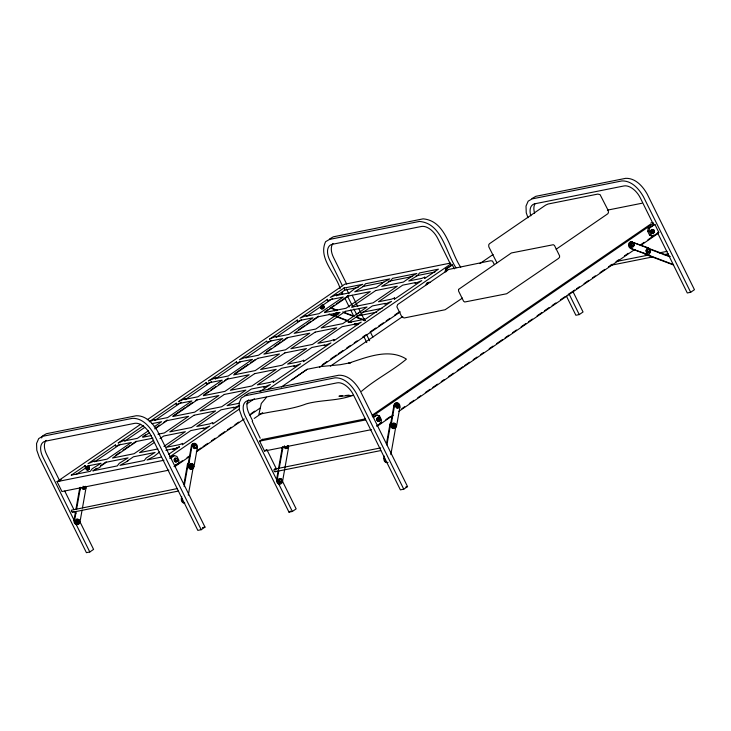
<?xml version="1.0" encoding="UTF-8"?>
<svg xmlns="http://www.w3.org/2000/svg" width="731" height="731" viewBox="0 0 731 731"><rect width="100%" height="100%" fill="white"/><g stroke="black" fill="none" stroke-linecap="round" stroke-linejoin="round"><path stroke-width="1.1" d="M78.637 523.716A3.381 2.677 78.7 0 1 75.403 524.081A3.381 2.677 78.7 0 1 73.986 520.253L75.54 511.508M75.923 509.315L79.807 487.458M82.082 510.083L79.953 522.108A3.381 2.677 78.7 0 1 76.737 524.319A3.381 2.677 78.7 0 1 74.663 520.116L76.216 511.371M76.6 509.187L80.483 487.321M82.475 507.899L85.956 488.226A3.381 2.677 78.7 0 0 85.892 486.49M173.996 466.515L178.419 463.481L178.949 460.466L176.993 456.5L174.499 455.559L173.146 455.833L169.619 458.255M184.815 503.047A3.381 2.677 78.7 0 1 181.343 498.78L181.736 496.587M183.865 484.562L187.355 464.889A3.381 2.677 78.7 0 1 189.165 462.613M184.157 486.618L191.385 445.809A3.381 2.677 78.7 0 1 194.601 443.598M190.782 468.818A3.381 2.677 78.7 0 1 188.708 464.614L192.061 445.672A3.381 2.677 78.7 0 1 195.278 443.47A3.381 2.677 78.7 0 1 197.352 447.664L193.989 466.616A3.381 2.677 78.7 0 1 190.782 468.818L190.106 468.955M188.278 495.17L193.121 467.84M280.019 484.004A3.381 2.677 78.7 0 1 276.546 479.728L282.367 446.933M288.453 445.965A3.381 2.677 78.7 0 1 288.517 447.701L282.513 481.592A3.381 2.677 78.7 0 1 279.297 483.794A3.381 2.677 78.7 0 1 277.223 479.6L278.776 470.846M279.16 468.662L283.043 446.796M387.375 462.531A3.381 2.677 78.7 0 1 383.903 458.255L384.296 456.071M386.425 444.046L389.915 424.364A3.381 2.677 78.7 0 1 391.725 422.089M386.909 445.005L393.945 405.285A3.381 2.677 78.7 0 1 397.161 403.083M393.342 428.293A3.381 2.677 78.7 0 1 391.268 424.099L394.621 405.148A3.381 2.677 78.7 0 1 397.838 402.945A3.381 2.677 78.7 0 1 399.912 407.149L396.549 426.091A3.381 2.677 78.7 0 1 393.342 428.293L392.666 428.43M390.838 454.655L395.681 427.324M452.315 264.896L445.663 268.807L445.133 271.822L446.486 271.557L447.016 268.533L452.315 264.896L454.271 268.862M647.693 231.307L648.223 228.291L654.875 224.38L658.786 232.303L653.496 235.939L652.143 236.204L649.649 235.263L647.693 231.307L649.046 231.033L649.576 228.017L654.875 224.38M85.262 465.702L84.988 467.091L88.085 465.866L101.052 463.28L92.261 468.717L90.288 471.321L71.382 475.104M76.316 520.993L76.892 519.677L78.829 519.604L79.515 520.984L78.939 522.309L77.002 522.382L76.316 520.993L77.568 519.54M174.709 459.927L175.285 458.602L177.222 458.529L177.907 459.918L177.331 461.234L175.394 461.307L174.709 459.927L175.961 458.465M193.715 446.55L194.291 445.225L196.228 445.161L196.913 446.54L196.337 447.865L194.4 447.939L193.715 446.55L194.967 445.097M190.362 465.501L190.937 464.176L192.865 464.103L193.551 465.492L192.975 466.807L191.047 466.881L190.362 465.501L191.604 464.039M278.876 480.477L279.452 479.152L281.389 479.079L282.075 480.468L281.499 481.793L279.562 481.866L278.876 480.477L280.128 479.015M280.823 481.93L282.075 480.468M377.269 419.402L377.845 418.077L379.782 418.013L380.467 419.393L379.892 420.718L377.954 420.791L377.269 419.402L378.521 417.949M396.275 406.034L396.851 404.709L398.788 404.636L399.473 406.025L398.898 407.35L396.96 407.414L396.275 406.034L397.527 404.572M392.922 424.976L393.497 423.651L395.425 423.587L396.111 424.967L395.535 426.292L393.607 426.365L392.922 424.976L394.164 423.523M394.868 426.429L396.111 424.967M630.944 244.986L631.52 243.661L633.457 243.587L634.142 244.976L633.567 246.301L631.63 246.365L630.944 244.986L632.196 243.524M651.303 231.343L651.878 230.018L653.816 229.945L654.501 231.334L653.925 232.659L651.988 232.723L651.303 231.343L652.555 229.881M646.588 250.888L647.163 249.563L649.101 249.49L649.786 250.879L649.21 252.204L647.273 252.277L646.588 250.888L647.84 249.435M648.534 252.341L649.11 251.016M41.63 437.951L42.489 435.978L46.428 433.711L136.222 415.747C146.017 415.382 153.346 423.724 157.777 431.573L204.991 527.106L201.208 529.701L197.827 530.377L150.851 435.329A15.771 9.128 55.5 0 0 134.55 423.359L45.423 441.195A15.771 9.128 55.5 0 0 42.827 456.939L89.794 551.987L93.586 549.392L79.926 521.751M89.136 468.196L88.277 468.781L87.729 467.657L88.04 467.136L89.036 467.511M88.232 469.923L88.935 468.745M84.193 489.002L84.906 487.824M85.171 487.769L84.467 488.948L82.978 489.149L81.954 488.162M76.7 519.275L75.987 520.463L76.216 521.998L77.239 522.985M77.184 520.271L76.974 521.477M78.19 522.893L78.893 521.715L78.674 520.18L77.65 519.193M175.093 458.2L174.389 459.388L174.608 460.923L175.632 461.91M176.582 461.818L177.286 460.64M194.099 444.832L193.395 446.02L193.614 447.546L194.638 448.532M194.272 446.349L194.583 445.819M190.736 463.774L190.033 464.962L190.252 466.497L191.275 467.484M191.23 464.77L191.01 465.976M192.226 467.392L192.938 466.214L192.71 464.678L191.686 463.692M323.806 307.148L322.947 307.733L322.389 306.609L322.709 306.088L323.705 306.463M286.753 448.487L287.466 447.308M287.731 447.253L287.027 448.432L285.538 448.624L284.514 447.637L284.286 446.102M279.26 478.759L278.548 479.938L278.776 481.473L279.799 482.46L281.015 482.323L281.727 481.135L281.499 479.609L280.476 478.622L278.986 478.814L278.283 479.993L278.502 481.528L279.525 482.515L280.75 482.378M279.745 479.746L279.534 480.952M377.653 417.684L376.949 418.872L377.169 420.398L378.192 421.385M377.826 419.201L378.137 418.671M396.659 404.316L395.955 405.495L396.175 407.03L397.198 408.017M398.148 407.935L398.852 406.747M393.296 423.258L392.593 424.446L392.812 425.972L393.835 426.959M394.786 426.877L395.498 425.698L395.27 424.163M631.502 244.784L631.812 244.255M632.818 246.886L633.521 245.698M651.677 229.625L650.974 230.804L651.202 232.339L652.216 233.326M653.176 233.244L653.88 232.056M646.962 249.17L646.259 250.349L646.487 251.884L647.502 252.871M647.456 250.157L647.237 251.363M649.43 251.555L648.726 252.734L647.237 252.926L646.213 251.939L645.994 250.404L646.697 249.225L648.187 249.033L649.21 250.02M266.55 397.216L261.287 403.475L258.902 414.404C274.582 410.621 291.02 409.753 306.344 403.868C321.603 399.601 337.96 401.155 352.835 395.27M361.553 391.268C375.579 379.161 392.264 370.964 406.418 359.131C388.746 347.874 366.688 357.377 348.678 363.152L350.807 362.677L340.207 364.714L320.69 366.569L307.194 369.274L281.362 387.001M307.194 369.274L292.053 379.663M168.87 470.161L61.952 491.543L57.064 481.647L140.727 424.227M147.306 419.713L344.712 284.231L450.524 263.069M59.348 480.742L61.121 479.527M71.236 475.223L85.326 465.556M115.388 444.923L88.04 463.673L94.29 461.023L94.811 460.978L94.144 461.718L107.101 459.123L131.324 442.493L118.367 445.088L115.79 446.266L115.288 444.969M118.203 442.995L143.568 425.588M149.206 421.714L176.445 403.019M178.327 401.73L206.507 382.395M208.381 381.107L236.561 361.763M269.447 339.202L297.627 319.858M327.68 299.226L299.993 318.204L306.243 315.554L306.764 315.518L306.097 316.249L319.063 313.654L343.287 297.033L330.321 299.628L327.744 300.806L327.241 299.509M344.593 287.63L330.275 297.426L336.525 294.776L337.046 294.73L336.379 295.47L349.345 292.875L355.695 287.923L362.804 284.295L343.899 288.078L344.877 290.061L358.217 287.384M321.165 306.207L322.901 305.339L324.025 306.179L324.089 307.742L323.029 308.473L321.229 307.769L321.165 306.207L322.901 305.339M76.115 474.501L89.273 465.473M94.911 461.599L120.286 444.192M124.983 440.967L144.72 427.425M155.054 420.325L181.37 402.269M185.126 399.693L211.442 381.637M215.197 379.051L240.572 361.644M246.21 357.77L271.576 340.363M276.281 337.137L301.647 319.721M307.285 315.856L332.66 298.44M336.415 295.863L344.877 290.061M87.172 467.118L88.232 466.387L89.356 467.228L89.42 468.79L87.683 469.649L86.56 468.818L86.496 467.255L87.172 467.118L87.236 468.681L88.36 469.521M87.683 469.649L89.42 468.79M148.567 430.669L137.382 438.344L124.416 440.93L125.092 440.199L124.572 440.245L118.312 442.895M154.159 426.831L161.606 421.714L151.884 423.66M93.001 470.901L96.757 468.315M100.512 465.738L106.15 461.873M115.544 455.422L120.24 452.206M123.055 450.269L129.634 445.755M131.516 444.466L136.213 441.241M142.783 436.727L145.606 434.799M154.999 428.348L159.696 425.122M163.452 422.545L167.207 419.969M172.845 416.103L185.053 407.715M186.935 406.427L192.573 402.562M195.387 400.625L197.269 399.336M203.839 394.822L208.536 391.606M210.418 390.317L216.056 386.443M218.871 384.515L222.635 381.929M224.508 380.641L228.264 378.064M234.843 373.55L247.992 364.522M250.815 362.594L255.512 359.369M266.778 351.629L271.475 348.413M274.299 346.476L280.868 341.962M282.751 340.673L287.447 337.448M298.723 329.718L304.352 325.843M306.234 324.555L310.931 321.329M312.813 320.041L318.451 316.176M325.021 311.662L327.844 309.725M329.718 308.436L334.414 305.22M336.297 303.932L343.808 298.769M345.69 297.48L348.504 295.543M149.307 432.779L142.783 437.257L151.427 435.53M154.899 428.951L167.006 420.636L188.616 416.314L164.393 432.935L157.914 434.232M153.674 440.29L134.111 453.713L112.51 458.035L136.734 441.414L152.934 438.171M85.326 486.307L85.381 487.869L84.321 488.6L82.53 487.897L83.654 488.737L84.714 488.006M154.424 442.41L139.511 452.635L157.878 448.962M160.007 438.573L163.735 436.014L185.345 431.692L163.918 446.394M357.806 313.645L358.711 313.023M159.577 451.996L154.113 456.345L147.004 459.973L161.46 457.085M177.003 488.637L71.41 510.201L71.464 511.536L72.424 512.257L73.328 511.636M168.633 454.326L179.534 446.842L173.284 449.492L172.763 449.538L173.43 448.797L165.864 450.314M239.156 405.924L212.84 423.98L212.867 422.637L212.346 422.682L209.77 423.861L196.803 426.456L221.027 409.826L233.993 407.24L233.317 407.971L233.838 407.925L239.686 405.358M260.035 391.597L270.369 384.497L264.119 387.147L263.599 387.192L264.266 386.452L251.309 389.047L227.085 405.678L238.964 403.293M169.793 456.811L239.357 409.068M246.877 403.905L254.397 398.751M267.555 389.714L450.872 263.909M170.972 457.981L174.499 455.559M448.249 269.776L397.627 304.562L396.887 306.846L402.004 317.208L404.298 317.958L445.097 309.752L462.458 298.084M175.303 464.962L178.419 463.481M179.543 462.723L182.357 460.786M187.054 457.56L188.936 456.272M197.388 450.47L201.144 447.893M203.026 446.604L207.723 443.379M211.478 440.802L215.234 438.225M218.998 435.649L224.627 431.774M227.451 429.846L231.206 427.26M234.962 424.684L238.726 422.107M250.934 413.728L254.69 411.151M322.325 364.732L327.022 361.507M330.777 358.93L336.415 355.065M338.298 353.767L342.994 350.551M346.75 347.965L350.505 345.388M354.261 342.812L357.084 340.874M362.722 337.009L366.478 334.433M370.233 331.856L375.871 327.981M378.685 326.053L383.382 322.828M386.206 320.891L389.961 318.314M394.658 315.088L399.354 311.863M174.682 466.707L189.722 456.391M196.31 451.877L244.245 418.973M249.892 415.098L260.227 407.999M319.456 367.355L400.296 311.872M254.214 418.443L262.676 412.631M330.394 366.167L402.808 316.468M479.929 263.544L493.096 254.507M371.43 429.636L264.512 451.027L259.624 441.131L262.438 439.194M556.127 249.262L607.726 213.808L608.42 212.712L608.311 210.702L600.087 194.638L597.803 194.081L548.04 204.031L545.655 205.119L489.414 243.77L488.71 244.858L488.82 246.868L496.897 262.74M264.512 451.027L266.395 449.739M287.941 447.354L286.881 448.076L285.09 447.381L286.214 448.213L287.941 447.354L287.877 445.791M380.677 447.893L274.874 469.055L273.97 469.677L274.015 471.02L274.984 471.742L380.787 450.57M274.984 471.742L275.889 471.111M372.152 415.235L650.535 224.189M406.098 392.501L407.98 391.213M372.353 416.295L653.432 223.394M373.057 417.127L377.059 415.044L379.553 415.985L381.509 419.941L380.979 422.966L379.627 423.231M373.532 417.465L377.059 415.044M652.143 236.204L653.907 234.998M376.556 425.99L381.162 422.847M385.858 419.621L390.555 416.396M401.831 408.666L404.645 406.728M409.342 403.503L414.038 400.286M417.794 397.701L420.617 395.773M425.314 392.547L430.011 389.321M432.825 387.393L437.522 384.168M441.277 381.591L444.101 379.654M448.797 376.428L453.494 373.203M457.25 370.626L462.887 366.761M464.77 365.473L469.466 362.247M473.222 359.67L476.977 357.094M480.733 354.508L483.557 352.58M489.185 348.705L492.95 346.128M496.705 343.552L502.343 339.687M505.158 337.749L508.913 335.173M512.678 332.596L516.433 330.01M521.13 326.794L525.827 323.568M528.641 321.631L532.396 319.054M537.093 315.829L541.79 312.603M544.613 310.675L549.31 307.449M552.124 305.512L555.889 302.936M560.586 299.71L565.282 296.494M568.097 294.556L574.676 290.043M576.549 288.754L579.372 286.817M584.069 283.601L588.766 280.375M592.521 277.798L595.336 275.861M600.032 272.636L604.729 269.41M608.494 266.833L612.249 264.256M616.005 261.68L618.819 259.743M624.457 255.877L628.212 253.301M640.429 244.912L644.185 242.336M647.94 239.759L651.696 237.182M377.242 426.191L393.223 415.226M398.87 411.352L634.819 249.426M640.457 245.552L658.32 233.29M245.049 395.453L248.988 393.187L338.782 375.231C348.577 374.857 355.906 383.199 360.337 391.058L407.551 486.59L403.768 489.185L356.554 393.653C352.114 385.794 344.794 377.461 334.999 377.826L245.205 395.791L241.267 398.048L239.11 402.991L239.348 409.68L241.769 416.615L288.983 512.148L290.499 511.106M288.983 512.148L292.354 511.472L296.146 508.877L282.486 481.236M566.333 295.945L575.882 315.253L579.254 314.577L583.046 311.982L572.94 291.541M658.786 232.303L657.443 232.568L687.286 292.967L690.667 292.29L694.45 289.695L647.237 194.163C642.805 186.304 635.477 177.962 625.681 178.337L535.887 196.301L531.949 198.558M329.389 239.083L333.327 236.817L423.121 218.852C446.577 220.872 449.967 251.628 460.749 267.199M448.816 269.428L490.602 260.757L492.438 260.985L494.403 264.558M149.718 421.659L154.844 419.457L155.374 419.411L154.698 420.151L167.664 417.556L191.887 400.935L178.921 403.53L176.345 404.709L175.842 403.411M94.208 469.942C95.094 469.192 101.481 467.365 100.238 466.46L106.452 462.193L128.053 457.871L119.272 463.308L117.298 465.912L92.992 470.782M179.287 446.888L173.284 449.492M607.388 210.153L641.909 203.245M650.855 222.992L653.085 222.544M445.663 268.807L447.016 268.533M648.223 228.291L649.576 228.017M362.667 286.497L383.802 282.267M388.252 281.38L412.713 276.482M416.049 275.815L434.954 272.042M653.816 229.945L651.878 230.018M653.825 231.471L654.501 231.334M651.988 232.723L653.925 232.659M649.649 235.263L651.001 234.998L653.496 235.939M429.271 282.55L429.947 282.422A3.381 2.677 78.7 0 0 426.73 284.624M673.278 264.512L630.689 248.439A3.381 2.677 78.7 0 1 628.614 244.236A3.381 2.677 78.7 0 1 631.831 242.034L648.141 247.8A3.381 2.677 78.7 0 1 650.225 252.003A3.381 2.677 78.7 0 1 647.008 254.205L645.656 254.479A3.381 2.677 78.7 0 1 644.413 253.547M633.457 243.587L631.52 243.661M323.349 306.316L324.025 306.179M633.466 245.113L634.142 244.976M321.229 307.769L323.029 308.473M323.413 307.879L324.089 307.742M631.63 246.365L633.567 246.301M630.689 248.439L647.008 254.205M646.798 248.074L648.141 247.8M649.101 249.49L647.163 249.563M296.969 320.288L297.462 321.585L300.039 320.406L313.005 317.811L288.782 334.442L275.815 337.028L276.492 336.297L275.962 336.342L269.712 338.992M336.132 312.247L336.196 313.809L337.996 314.513M647.273 252.277L649.21 252.204M649.548 252.14L650.225 252.003M362.055 312.356L382.103 308.345M616.955 261.369L649.256 254.909M659.28 252.899L667.074 251.345M358.82 315.71L376.639 312.146M610.385 265.38L652.71 256.919M663.839 254.69L668.298 253.803M236.405 361.845L236.908 363.143L239.485 361.964L252.451 359.378L228.227 375.999L215.261 378.594L215.928 377.854L215.407 377.9L209.157 380.549M206.124 382.624L206.626 383.93L209.203 382.752L222.169 380.157L197.946 396.778L184.98 399.373L185.647 398.633L185.126 398.678L178.876 401.328M85.006 465.748L85.509 467.045M191.385 445.809L192.061 445.672M393.945 405.285L394.621 405.148M196.228 445.161L194.291 445.225M398.788 404.636L396.851 404.709M88.679 467.365L89.356 467.228M196.237 446.678L196.913 446.54M398.797 406.162L399.473 406.025M86.56 468.818L87.236 468.681M194.4 447.939L196.337 447.865M396.96 407.414L398.898 407.35M196.676 447.801L197.352 447.664M399.236 407.286L399.912 407.149M378.201 416.25L379.553 415.985M262.84 439.386L365.29 418.89M57.064 481.647L163.982 460.256M259.624 441.131L365.427 419.959M177.222 458.529L175.285 458.602M379.782 418.013L377.845 418.077M177.231 460.046L177.907 459.918M379.791 419.53L380.467 419.393M175.394 461.307L177.331 461.234M377.954 420.791L379.892 420.718M187.355 464.889L188.708 464.614M389.915 424.364L391.268 424.099M192.865 464.103L190.937 464.176M192.883 465.62L193.551 465.492M191.047 466.881L192.975 466.807M393.607 426.365L395.535 426.292M85.289 488.354L85.956 488.226M193.313 466.743L193.989 466.616M395.873 426.228L396.549 426.091M83.654 488.737L84.321 488.6M286.214 448.213L286.881 448.076M72.424 512.257L178.227 491.095M73.986 520.253L74.663 520.116M181.343 498.78L182.019 498.643A3.381 2.677 78.7 0 0 184.093 502.837M276.546 479.728L277.223 479.6M383.903 458.255L384.579 458.118A3.381 2.677 78.7 0 0 388.051 462.394M76.892 519.677L78.829 519.604M280.713 479.216L281.389 479.079M79.515 520.984L78.838 521.121L78.153 519.741M77.002 522.382L78.939 522.309M279.562 481.866L281.499 481.793M79.277 522.245L79.953 522.108M281.837 481.729L282.513 481.592M202.46 527.618L204.991 527.106M405.86 486.928L407.551 486.59M89.794 551.987L86.422 552.663L39.209 457.131L36.788 450.195L36.55 443.507L38.706 438.573L42.645 436.306L132.439 418.342C142.234 417.977 149.553 426.319 153.994 434.168L201.208 529.701M403.768 489.185L400.387 489.861L353.411 394.813A15.771 9.128 55.5 0 0 337.11 382.843L247.983 400.67A15.771 9.128 55.5 0 0 245.378 416.423L276.702 479.792M652.171 230.612L652.71 230.548M652.408 232.257L652.957 232.193M632.543 243.121L631.328 243.268L630.615 244.446L630.844 245.981L631.867 246.968M632.278 243.176L631.054 243.322L630.35 244.501L630.57 246.036L631.593 247.023L633.083 246.831L633.795 245.643L633.567 244.108M321.137 305.311L322.362 305.174M397.691 405.239L396.933 406.509L397.929 406.884M394.329 424.19L393.57 425.46M394.027 425.899L394.566 425.835M176.308 458.063L174.819 458.255L174.115 459.443L174.334 460.978L175.358 461.965L176.856 461.773L177.56 460.585L177.331 459.05M342.346 395.864L338.946 396.22L353.429 395.498M345.745 395.508L349.144 395.151M631.831 242.034L670.263 256.544M647.83 248.467L668.554 256.289M645.656 254.479L673.635 265.042M342.729 311.89L354.133 316.194M356.207 316.98L365.527 320.498M330.622 307.705L336.881 310.072A3.381 2.677 78.7 0 0 334.305 310.803M344.127 312.804L353.457 316.331M357.605 317.894L364.86 320.635M330.988 308.235L336.205 310.2L337.548 309.935A3.381 2.677 78.7 0 0 334.981 310.666M336.415 316.34L347.819 320.644M355.074 323.376L358.181 324.555M329.489 314.111L334.697 316.075M336.781 316.861L351.282 322.344M354.398 323.513L357.505 324.692M328.813 314.248L335.063 316.605M336.196 313.809L337.32 314.65M274.874 469.055L275.834 469.777M652.637 229.534L653.651 230.521M338.59 313.636L338.033 312.521M335.894 314.019L336.918 315.006M335.62 314.074L336.644 315.061M322.627 305.119L323.65 306.106L323.879 307.641L323.166 308.82L321.677 309.012L320.653 308.034L320.434 306.499M321.951 308.966L320.927 307.979L320.699 306.444M397.609 404.225L398.633 405.212M287.786 445.499L288.023 447.144L286.927 446.084M285.803 448.569L284.788 447.582L284.56 446.056M195.049 444.75L196.072 445.736M87.958 466.168L88.981 467.155L89.209 468.69L88.506 469.869L87.007 470.06L85.993 469.083L85.765 467.548M87.281 470.015L86.258 469.028L86.039 467.493M82.228 488.107L83.243 489.094M690.667 292.29L643.454 196.758C639.013 188.9 631.694 180.566 621.898 180.932L532.104 198.896L528.166 201.153L526.009 206.096L526.247 212.785L527.974 217.737M653.523 224.655L640.31 197.918A15.771 9.128 55.5 0 0 624.009 185.948L534.882 203.775A15.771 9.128 55.5 0 0 530.825 215.864M651.979 231.206L652.664 232.595M649.046 231.033L651.001 234.998M647.264 250.751L647.949 252.14M631.621 244.848L632.306 246.237M569.138 294.1L579.254 314.577M455.961 267.765C445.773 252.597 442.017 223.193 419.338 221.447L329.544 239.412L325.606 241.678C317.766 258.217 335.922 273.705 340.171 288.69M450.963 265.17L437.75 238.443A15.771 9.128 55.5 0 0 421.449 226.473L332.322 244.3A15.771 9.128 55.5 0 0 329.727 260.053L342.446 285.794M346.64 284.021L333.51 257.449A15.771 9.128 55.5 0 1 333.016 243.478M352.196 295.269L357.751 306.508M358.766 308.555L360.785 312.64M361.79 314.686L364.824 320.818M370.379 332.057L372.901 337.165M346.512 288.964L348.952 293.908M347.353 295.726L352.918 306.983M353.932 309.03L358.482 318.241M366.578 334.624L369.612 340.765M344.694 297.837L349.208 306.983M350.716 310.035L353.731 316.13M363.782 336.461L366.788 342.556M396.951 405.897L397.637 407.286M393.598 424.839L394.274 426.228M377.945 419.265L378.631 420.654M252.597 420.754L249.17 413.828A15.771 9.128 55.5 0 1 248.677 399.857M266.797 449.501L276.409 468.955M260.199 438.198L252.158 421.23M279.553 480.34L280.238 481.729M278.721 483.876L292.354 511.472M194.391 446.413L195.076 447.801M191.038 465.364L191.723 466.743M175.385 459.79L176.07 461.179M59.823 481.08L46.61 454.344A15.771 9.128 55.5 0 1 46.117 440.373M64.748 491.049L73.849 509.47M74.864 511.517L75.878 513.564M76.993 520.865L77.678 522.245M281.234 479.655L281.453 481.19M85.682 486.453L85.463 487.668L84.367 486.608M321.841 306.07L321.905 307.632M83.142 486.197L83.206 487.76M191.504 469.019A3.381 2.677 78.7 0 1 188.406 467.31A3.381 2.677 78.7 0 1 188.671 463.28M80.154 489.77A3.381 2.677 78.7 0 1 79.396 488.235M334.496 315.545A3.381 2.677 78.7 0 1 333.738 314.01M335.173 315.408A3.381 2.677 78.7 0 1 334.414 313.873M426.054 284.761A3.381 2.677 78.7 0 1 427.873 282.486M394.064 428.503A3.381 2.677 78.7 0 1 390.966 426.785A3.381 2.677 78.7 0 1 391.231 422.765M282.714 449.245A3.381 2.677 78.7 0 1 281.956 447.71M631.365 248.302A3.381 2.677 78.7 0 1 629.29 244.099A3.381 2.677 78.7 0 1 632.507 241.897M647.73 254.415A3.381 2.677 78.7 0 1 645.089 253.419M647.465 247.937A3.381 2.677 78.7 0 1 648.717 248.869M534.617 213.269A15.771 9.128 55.5 0 1 535.028 203.702M182.586 443.415L182.311 444.813L209.815 426.063L203.565 428.713L203.035 428.759L203.711 428.019L190.745 430.614L166.522 447.235L179.488 444.64L182.586 443.415M273.421 381.079L273.147 382.468L300.651 363.718L294.401 366.368L293.88 366.414L294.547 365.674L281.581 368.269L257.358 384.89L270.324 382.304L273.421 381.079M303.703 360.301L303.429 361.69L330.933 342.94L324.683 345.589L324.162 345.635L324.829 344.895L311.863 347.49L287.639 364.111L300.605 361.516L303.703 360.301M333.985 339.513L333.711 340.911L361.215 322.161L354.964 324.811L354.434 324.856L355.111 324.116L342.145 326.711L317.921 343.332L330.887 340.737L333.985 339.513M364.266 318.734L363.992 320.132L391.496 301.373L385.237 304.023L384.716 304.069L385.383 303.338L372.426 305.923L348.203 322.554L361.16 319.959L364.266 318.734M394.548 297.956L394.265 299.354L421.769 280.594L415.519 283.244L414.998 283.29L415.665 282.55L402.699 285.145L378.475 301.775L391.441 299.18L394.548 297.956M424.821 277.177L424.547 278.566L438.426 269.163L419.521 272.946L417.547 275.55L408.757 280.987L421.723 278.401L424.821 277.177M127.77 461.005L119.994 465.373L144.299 460.512L146.282 457.908L155.063 452.471L133.462 456.793L127.249 461.051L127.77 461.005M246.21 357.075L245.543 357.815L258.5 355.22L282.723 338.59L269.766 341.185L267.18 342.364L266.687 341.066L239.43 359.771L246.21 357.075M382.094 282.998L382.56 283.217L376.346 287.475L354.745 291.797L363.526 286.36L365.5 283.756L389.815 278.895L382.094 282.998M409.095 277.597L409.561 277.807L403.357 282.075L381.746 286.397L390.537 280.96L392.51 278.356L416.816 273.485L409.095 277.597M458.538 289.421L458.565 291.048L463.582 301.209L464.752 302.004L506.684 293.752L558.457 258.472L559.535 257.294L559.599 255.868L554.482 245.506L553.321 244.711L511.389 252.963L458.538 289.421M76.426 519.33L75.722 520.518L75.942 522.053L76.965 523.03L78.455 522.839L79.167 521.66L78.939 520.125L77.915 519.138L76.426 519.33M193.825 444.887L193.121 446.065L193.349 447.6L194.364 448.587L195.862 448.395L196.566 447.217L196.337 445.682L195.323 444.695L193.825 444.887M190.471 463.829L189.758 465.017L189.987 466.552L191.01 467.538L192.5 467.337L193.203 466.159L192.984 464.624L191.961 463.637L190.471 463.829M341.715 292.711L341.496 293.926L342.501 294.301L342.711 293.094L341.715 292.711M377.379 417.739L376.675 418.918L376.894 420.453L377.918 421.44L379.416 421.248L380.12 420.069L379.892 418.534L378.868 417.547L377.379 417.739M396.385 404.371L395.681 405.55L395.91 407.085L396.924 408.072L398.422 407.88L399.126 406.692L398.898 405.157L397.874 404.17L396.385 404.371M393.031 423.313L392.319 424.492L392.547 426.027L393.57 427.014L395.06 426.822L395.763 425.643L395.544 424.108L394.521 423.121L393.031 423.313M651.412 229.68L650.709 230.859L650.928 232.394L651.951 233.381L653.441 233.189L654.144 232.001L653.925 230.466L652.902 229.479L651.412 229.68M197.288 399.857L173.064 416.478L194.674 412.156L218.898 395.535L197.288 399.857M227.569 379.078L203.346 395.699L224.947 391.377L249.17 374.756L227.569 379.078M257.851 358.291L233.628 374.921L255.229 370.599L279.452 353.968L257.851 358.291M288.124 337.512L263.9 354.142L285.51 349.82L309.734 333.19L288.124 337.512M318.405 316.733L294.182 333.354L315.792 329.032L340.016 312.411L318.405 316.733M348.687 295.954L324.463 312.576L346.074 308.254L370.297 291.632L348.687 295.954M194.017 415.235L169.793 431.857L191.403 427.534L215.627 410.913L194.017 415.235M224.298 394.448L200.075 411.078L221.676 406.756L245.899 390.126L224.298 394.448M254.58 373.669L230.356 390.299L251.957 385.977L276.181 369.347L254.58 373.669M284.852 352.89L260.629 369.511L282.239 365.189L306.463 348.568L284.852 352.89M315.134 332.112L290.911 348.733L312.521 344.411L336.744 327.79L315.134 332.112M345.416 311.333L321.192 327.954L342.802 323.632L367.026 307.011L345.416 311.333M375.697 290.554L351.474 307.175L373.075 302.853L397.298 286.232L375.697 290.554"/></g></svg>
